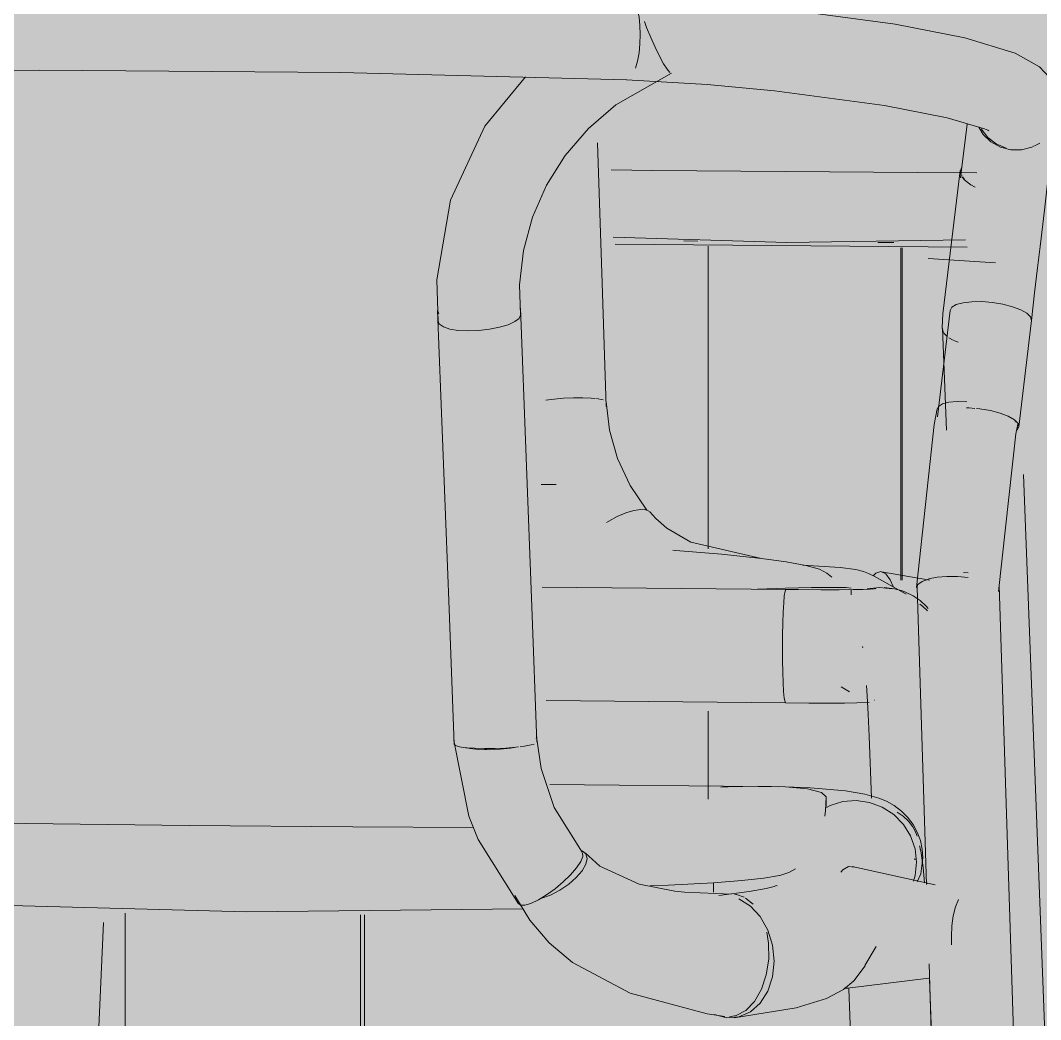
# Model space of a CAD drawing. Header units: inches. Extents: x 30764 to 92544, y -36095 to 66.
# Drawn here: x 30765.7657 to 30765.7892, y 59.91631 to 59.93933 of the extents above; entities that cross this region are included whole.
import ezdxf

# ---------------------------------------------------------------- set-up
doc = ezdxf.new("R2010")
doc.units = ezdxf.units.IN
doc.header["$MEASUREMENT"] = 0
doc.linetypes.add('Dash 1_16_', pattern=[0.125, 0.0625, -0.0625])
for name, color, linetype, lineweight in [('A-FLOR-CLRS', 90, 'Dash 1_16_', 9), ('A-GLAZ-CURT', 52, 'Continuous', 9), ('I-FURN', 30, 'Continuous', 9)]:
    doc.layers.add(name, color=color, linetype=linetype, lineweight=lineweight)

msp = doc.modelspace()

# ---------------------------------------------------------------- hatches: boundary and pattern name
at = {"layer": 'A-GLAZ-CURT', "lineweight": 5, "transparency": 33554458}
msp.add_hatch(color=256, dxfattribs=at).paths.add_polyline_path([(30765.753839, 59.873103), (30765.801983, 59.877207), (30765.801983, 60.076217), (30765.753839, 60.078763), (30765.753839, 59.877156)], flags=0)
at = {"layer": 'I-FURN', "lineweight": 5}
h = msp.add_hatch(color=256, dxfattribs=at)
h.paths.add_polyline_path([(30765.785593, 59.913196), (30765.785433, 59.916702), (30765.785371, 59.91668), (30765.785149, 59.916557), (30765.78466, 59.916337), (30765.783381, 59.916074), (30765.782699, 59.915998), (30765.781541, 59.916274), (30765.781541, 59.913239), (30765.785513, 59.913196)], flags=0)
h.paths.add_polyline_path([(30765.785791, 59.921195), (30765.785667, 59.923402), (30765.785114, 59.923394), (30765.782801, 59.923405), (30765.781541, 59.923395), (30765.781541, 59.921388), (30765.784501, 59.921339), (30765.785779, 59.921197)], flags=0)
h.paths.add_polyline_path([(30765.785792, 59.926347), (30765.785848, 59.926411), (30765.78598, 59.926456), (30765.78598, 59.934092), (30765.781541, 59.934109), (30765.781557, 59.927148), (30765.781868, 59.927007), (30765.782622, 59.926817), (30765.783977, 59.926635), (30765.784348, 59.926588), (30765.785325, 59.926497), (30765.785679, 59.926394), (30765.785742, 59.926368)], flags=0)
h.paths.add_polyline_path([(30765.78598, 59.951427), (30765.78598, 59.95327), (30765.781541, 59.953296), (30765.781541, 59.951459), (30765.785805, 59.95143)], flags=0)
h = msp.add_hatch(color=256, dxfattribs=at)
h.paths.add_polyline_path([(30765.787731, 59.93582), (30765.78785, 59.936816), (30765.787378, 59.936923), (30765.786029, 59.937171), (30765.784394, 59.937398), (30765.782435, 59.9376), (30765.780986, 59.937695), (30765.78032, 59.9373), (30765.779922, 59.937015), (30765.77944, 59.936568), (30765.77929, 59.936333), (30765.779305, 59.935886), (30765.78772, 59.93582)], flags=0)
h.paths.add_polyline_path([(30765.788072, 59.938686), (30765.788175, 59.939862), (30765.788072, 59.942319), (30765.779917, 59.942369), (30765.77976, 59.942052), (30765.779296, 59.940828), (30765.779226, 59.939658), (30765.781536, 59.939555), (30765.783398, 59.939406), (30765.784726, 59.939254), (30765.786813, 59.938933), (30765.788059, 59.938689)], flags=0)
h.paths.add_polyline_path([(30765.788242, 59.947543), (30765.78849, 59.948209), (30765.788941, 59.949015), (30765.789556, 59.949803), (30765.789612, 59.949856), (30765.784767, 59.94995), (30765.780524, 59.949967), (30765.77698, 59.949934), (30765.777563, 59.949253), (30765.777857, 59.94884), (30765.77846, 59.947607), (30765.788224, 59.947544)], flags=0)
h = msp.add_hatch(color=256, dxfattribs=at)
h.paths.add_polyline_path([(30765.773539, 59.893829), (30765.773539, 59.918724), (30765.772463, 59.918722), (30765.768118, 59.918766), (30765.768118, 59.893901), (30765.773473, 59.89383)], flags=0)
h.paths.add_polyline_path([(30765.773539, 59.939945), (30765.773539, 59.942576), (30765.768118, 59.942614), (30765.768118, 59.94), (30765.772687, 59.939957), (30765.773473, 59.939946)], flags=0)
h = msp.add_hatch(color=256, dxfattribs=at)
h.paths.add_polyline_path([(30765.777985, 59.928638), (30765.777957, 59.928693), (30765.778009, 59.928693), (30765.777885, 59.929176), (30765.777806, 59.930584), (30765.777892, 59.930609), (30765.7778, 59.932866), (30765.777669, 59.932838), (30765.777603, 59.933191), (30765.777555, 59.932275), (30765.777693, 59.92864), (30765.777926, 59.928638)], flags=0)
h.paths.add_polyline_path([(30765.777597, 59.939778), (30765.777597, 59.939778), (30765.777552, 59.939779)], flags=0)
h.paths.add_polyline_path([(30765.777597, 59.939798), (30765.777553, 59.940959), (30765.777992, 59.942399), (30765.777904, 59.942393), (30765.777914, 59.942472), (30765.777808, 59.94249), (30765.773773, 59.942519), (30765.773772, 59.939886), (30765.777552, 59.9398)], flags=0)
h.paths.add_polyline_path([(30765.76827, 59.939942), (30765.768272, 59.942558), (30765.766204, 59.942573), (30765.766308, 59.942298), (30765.766083, 59.942559), (30765.76648, 59.94131), (30765.766479, 59.939944), (30765.767991, 59.939942)], flags=0)
h = msp.add_hatch(color=256, dxfattribs=at)
h.paths.add_polyline_path([(30765.773539, 59.893829), (30765.773627, 59.894393), (30765.773627, 59.918718), (30765.773539, 59.918716), (30765.773539, 59.894402)], flags=0)
h.paths.add_polyline_path([(30765.773627, 59.939939), (30765.773627, 59.94257), (30765.773539, 59.942576), (30765.773539, 59.939945)], flags=0)
for points in [[(30765.788575, 59.938574), (30765.789026, 59.942422), (30765.788395, 59.942426), (30765.788252, 59.942295), (30765.788143, 59.942119), (30765.788071, 59.941755), (30765.787759, 59.938799), (30765.788453, 59.938609)], [(30765.789402, 59.93816), (30765.789811, 59.941914), (30765.789747, 59.942111), (30765.789601, 59.942313), (30765.78946, 59.942419), (30765.789026, 59.942422), (30765.788575, 59.938574), (30765.789004, 59.938424), (30765.789363, 59.93819)], [(30765.779978, 59.939002), (30765.779936, 59.93948), (30765.779874, 59.939705), (30765.779762, 59.93985), (30765.767675, 59.940063), (30765.762049, 59.940037), (30765.759361, 59.940003), (30765.759234, 59.93986), (30765.759146, 59.93956), (30765.759113, 59.939161), (30765.764256, 59.939224), (30765.771894, 59.939184), (30765.777523, 59.939069), (30765.778931, 59.939031)], [(30765.78384, 59.938715), (30765.783817, 59.938957), (30765.78375, 59.939178), (30765.783644, 59.939362), (30765.783506, 59.939498), (30765.783345, 59.939577), (30765.781551, 59.93974), (30765.779762, 59.93985), (30765.779874, 59.939705), (30765.779951, 59.939403), (30765.779978, 59.939002), (30765.782039, 59.938879)], [(30765.789179, 59.93772), (30765.789147, 59.937962), (30765.789056, 59.938186), (30765.788812, 59.938451), (30765.78872, 59.938522), (30765.788498, 59.938611), (30765.787102, 59.93898), (30765.785388, 59.939302), (30765.783345, 59.939577), (30765.783526, 59.939478), (30765.783644, 59.939362), (30765.78375, 59.939178), (30765.783817, 59.938957), (30765.78384, 59.938715), (30765.786167, 59.938412), (30765.787965, 59.938077), (30765.789107, 59.937741)], [(30765.778133, 59.938009), (30765.779315, 59.938143), (30765.779871, 59.938229), (30765.77995, 59.938583), (30765.779978, 59.939002), (30765.771894, 59.939184), (30765.767673, 59.93922), (30765.762046, 59.939197), (30765.759113, 59.939161), (30765.759142, 59.938742), (30765.759228, 59.938388), (30765.759465, 59.938385), (30765.759535, 59.938335), (30765.759746, 59.938276), (30765.759776, 59.938258), (30765.760341, 59.938219), (30765.761181, 59.938144), (30765.76442, 59.938182), (30765.771896, 59.938142), (30765.777525, 59.938025), (30765.77806, 59.938011)], [(30765.776515, 59.932311), (30765.776524, 59.932407), (30765.776599, 59.932436), (30765.77674, 59.932423), (30765.776757, 59.93246), (30765.776936, 59.932503), (30765.776968, 59.932515), (30765.77709, 59.932525), (30765.777102, 59.932571), (30765.777186, 59.932601), (30765.777225, 59.932562), (30765.777386, 59.934381), (30765.778094, 59.93598), (30765.778958, 59.936974), (30765.779687, 59.937534), (30765.780509, 59.938057), (30765.780504, 59.938083), (30765.780605, 59.938099), (30765.780642, 59.938154), (30765.780519, 59.938166), (30765.780598, 59.938204), (30765.780319, 59.938711), (30765.779922, 59.938425), (30765.779863, 59.93821), (30765.779757, 59.938154), (30765.779545, 59.938154), (30765.779467, 59.938099), (30765.779308, 59.938099), (30765.778491, 59.937585), (30765.777155, 59.93602), (30765.776397, 59.934202), (30765.776295, 59.932409), (30765.776508, 59.932414)], [(30765.788259, 59.936767), (30765.788497, 59.936803), (30765.788812, 59.936975), (30765.788909, 59.937053), (30765.789055, 59.93725), (30765.789147, 59.937477), (30765.789179, 59.93772), (30765.787965, 59.938077), (30765.786167, 59.938412), (30765.78384, 59.938715), (30765.783816, 59.938469), (30765.783749, 59.938235), (30765.783643, 59.93803), (30765.783504, 59.937867), (30765.783342, 59.937757), (30765.783169, 59.937708), (30765.785387, 59.937421), (30765.787398, 59.937017), (30765.787881, 59.936877)], [(30765.789563, 59.937495), (30765.789372, 59.938058), (30765.78891, 59.938377), (30765.789056, 59.938186), (30765.789147, 59.937962), (30765.789179, 59.93772)], [(30765.776131, 59.920738), (30765.776053, 59.920987), (30765.775879, 59.921627), (30765.775691, 59.922714), (30765.775339, 59.933368), (30765.775369, 59.933944), (30765.775544, 59.934892), (30765.775948, 59.936019), (30765.776499, 59.937006), (30765.776991, 59.937626), (30765.777376, 59.938028), (30765.771476, 59.938146), (30765.767056, 59.938177), (30765.76175, 59.938149), (30765.762458, 59.937332), (30765.762831, 59.936806), (30765.763536, 59.935283), (30765.763744, 59.934416), (30765.763822, 59.933978), (30765.763838, 59.931838), (30765.763521, 59.922664), (30765.763294, 59.921387), (30765.763171, 59.920865), (30765.773357, 59.920754), (30765.776131, 59.920738)], [(30765.788648, 59.936351), (30765.788996, 59.936419), (30765.789213, 59.936537), (30765.789398, 59.936717), (30765.789467, 59.936805), (30765.789562, 59.937028), (30765.789594, 59.937269), (30765.789563, 59.937495), (30765.789179, 59.93772), (30765.789147, 59.937477), (30765.789055, 59.93725), (30765.788812, 59.936975), (30765.788662, 59.936876), (30765.788497, 59.936803), (30765.788259, 59.936767), (30765.788618, 59.936558), (30765.788641, 59.936402)], [(30765.788259, 59.936767), (30765.786763, 59.937165), (30765.787145, 59.937063), (30765.788021, 59.936794), (30765.788251, 59.936768)], [(30765.787705, 59.935352), (30765.78787, 59.936827), (30765.787502, 59.936939), (30765.78739, 59.935742), (30765.787404, 59.935742), (30765.787457, 59.935639), (30765.78745, 59.935504), (30765.78769, 59.935359)], [(30765.787112, 59.93265), (30765.787154, 59.932724), (30765.787256, 59.932784), (30765.787613, 59.932851), (30765.788088, 59.932853), (30765.788448, 59.935875), (30765.788061, 59.936014), (30765.787884, 59.93615), (30765.787731, 59.936345), (30765.787662, 59.936494), (30765.787615, 59.93676), (30765.787585, 59.936636), (30765.787118, 59.932702)], [(30765.788448, 59.935875), (30765.788487, 59.936352), (30765.788189, 59.936454), (30765.787953, 59.936627), (30765.78781, 59.936811), (30765.787746, 59.936878), (30765.787618, 59.936909), (30765.787618, 59.936636), (30765.787688, 59.936413), (30765.787815, 59.936213), (30765.788078, 59.936004), (30765.788277, 59.935917), (30765.788405, 59.935885)], [(30765.788509, 59.936347), (30765.788404, 59.936386), (30765.788048, 59.936581), (30765.787922, 59.93671), (30765.787876, 59.936703), (30765.78798, 59.936601), (30765.78819, 59.936453), (30765.788412, 59.936372), (30765.788494, 59.936351)], [(30765.788648, 59.936351), (30765.788585, 59.936578), (30765.788259, 59.936767), (30765.787877, 59.936769), (30765.788056, 59.936575), (30765.788324, 59.93642), (30765.788513, 59.93637), (30765.788623, 59.936354)], [(30765.788695, 59.935874), (30765.78906, 59.936004), (30765.789142, 59.936049), (30765.789313, 59.936213), (30765.789463, 59.936534), (30765.789522, 59.936923), (30765.789374, 59.936686), (30765.789207, 59.936537), (30765.788868, 59.936379), (30765.788688, 59.936348), (30765.788509, 59.936347), (30765.788448, 59.935875), (30765.788494, 59.935874)], [(30765.7791, 59.933278), (30765.778973, 59.936482), (30765.778338, 59.935695), (30765.77823, 59.935489), (30765.778162, 59.935327), (30765.778227, 59.93334), (30765.778977, 59.933317), (30765.779067, 59.933299)], [(30765.788986, 59.932418), (30765.789431, 59.936412), (30765.789214, 59.936118), (30765.78906, 59.936004), (30765.78883, 59.935908), (30765.788695, 59.935874), (30765.788448, 59.935875), (30765.788087, 59.932836), (30765.78855, 59.932735), (30765.788879, 59.932583), (30765.788964, 59.932499)], [(30765.785985, 59.934212), (30765.78747, 59.934259), (30765.787701, 59.93582), (30765.779307, 59.935819), (30765.7794, 59.934299), (30765.780728, 59.934255), (30765.785218, 59.934219)], [(30765.787303, 59.93192), (30765.78769, 59.935493), (30765.787457, 59.93564), (30765.787372, 59.935742), (30765.787344, 59.935842), (30765.78707, 59.934046), (30765.786957, 59.932141), (30765.787133, 59.931994), (30765.787236, 59.931945)], [(30765.787457, 59.93564), (30765.78745, 59.935679), (30765.787387, 59.935787), (30765.78745, 59.935648)], [(30765.777625, 59.933299), (30765.778227, 59.93334), (30765.778162, 59.935327), (30765.777742, 59.934263), (30765.777713, 59.93416), (30765.777686, 59.934147), (30765.777641, 59.933739), (30765.777625, 59.933398)], [(30765.787497, 59.934104), (30765.787514, 59.934221), (30765.78525, 59.934198), (30765.780167, 59.934258), (30765.779407, 59.934258), (30765.779445, 59.934169), (30765.787466, 59.934104)], [(30765.777898, 59.930407), (30765.778104, 59.930413), (30765.778128, 59.930619), (30765.778318, 59.930636), (30765.778227, 59.93334), (30765.777625, 59.933299), (30765.777669, 59.932975), (30765.777812, 59.932975), (30765.77783, 59.932428)], [(30765.786967, 59.930333), (30765.787324, 59.9304), (30765.787798, 59.930383), (30765.788086, 59.932833), (30765.787612, 59.932851), (30765.787256, 59.932784), (30765.787154, 59.932724), (30765.787112, 59.93265), (30765.786896, 59.930471), (30765.786988, 59.930509)], [(30765.788699, 59.929965), (30765.788964, 59.932499), (30765.788879, 59.932583), (30765.78855, 59.932735), (30765.788086, 59.932833), (30765.787798, 59.930383), (30765.788263, 59.930284), (30765.788592, 59.930131), (30765.788677, 59.930047)], [(30765.776522, 59.925596), (30765.77626, 59.932188), (30765.776039, 59.93218), (30765.776013, 59.93241), (30765.775587, 59.932468), (30765.775343, 59.932581), (30765.775315, 59.932559), (30765.775607, 59.925723), (30765.77585, 59.925638), (30765.776387, 59.925596)], [(30765.776522, 59.925596), (30765.777198, 59.925672), (30765.777448, 59.925769), (30765.777483, 59.925822), (30765.777188, 59.932466), (30765.776937, 59.932321), (30765.776512, 59.932217), (30765.776507, 59.932216), (30765.776268, 59.932188), (30765.77652, 59.92564)], [(30765.787028, 59.929889), (30765.787306, 59.931944), (30765.787057, 59.932054), (30765.786939, 59.932204), (30765.787019, 59.93011)], [(30765.778938, 59.927571), (30765.77925, 59.927797), (30765.778543, 59.929047), (30765.778258, 59.930417), (30765.777848, 59.930405), (30765.777781, 59.930579), (30765.777913, 59.929049), (30765.77798, 59.928962), (30765.777904, 59.928962), (30765.778359, 59.927933), (30765.778913, 59.927582)], [(30765.786343, 59.926263), (30765.786373, 59.926339), (30765.786467, 59.926408), (30765.786811, 59.926502), (30765.787038, 59.926522), (30765.787052, 59.926594), (30765.787289, 59.92661), (30765.787525, 59.929085), (30765.787738, 59.930511), (30765.787273, 59.930549), (30765.786934, 59.930495), (30765.786843, 59.930438), (30765.786812, 59.930365), (30765.786506, 59.928323)], [(30765.777748, 59.92707), (30765.780191, 59.927151), (30765.780191, 59.927184), (30765.779827, 59.927223), (30765.77953, 59.927278), (30765.779401, 59.927358), (30765.779211, 59.927372), (30765.779121, 59.927476), (30765.779068, 59.927445), (30765.779065, 59.927504), (30765.779017, 59.927527), (30765.778824, 59.927644), (30765.778596, 59.927793), (30765.778596, 59.927812), (30765.778208, 59.928229), (30765.778009, 59.928638), (30765.777693, 59.92864), (30765.777746, 59.92712)], [(30765.7895, 59.898074), (30765.789946, 59.898121), (30765.789969, 59.898138), (30765.788775, 59.928624), (30765.788526, 59.926059), (30765.78939, 59.901235)], [(30765.781995, 59.927017), (30765.781573, 59.927121), (30765.780592, 59.927549), (30765.77999, 59.928067), (30765.779645, 59.927986), (30765.779661, 59.927932), (30765.779676, 59.927883), (30765.779567, 59.927811), (30765.779458, 59.927893), (30765.779511, 59.927774), (30765.779385, 59.927681), (30765.779336, 59.927723), (30765.779336, 59.927644), (30765.779314, 59.927644), (30765.779264, 59.927644), (30765.779264, 59.927584), (30765.77922, 59.927548), (30765.779167, 59.927593), (30765.779167, 59.927504), (30765.779154, 59.927493), (30765.779127, 59.927467), (30765.779371, 59.927341), (30765.779426, 59.927372), (30765.779582, 59.927231), (30765.77999, 59.927195), (30765.781964, 59.92702)], [(30765.784289, 59.926591), (30765.784423, 59.926645), (30765.784609, 59.926706), (30765.783765, 59.926777), (30765.78393, 59.926732), (30765.784279, 59.926599)], [(30765.784839, 59.926215), (30765.785231, 59.926243), (30765.78549, 59.926271), (30765.784758, 59.926687), (30765.784289, 59.926591), (30765.784375, 59.926521), (30765.784293, 59.926349), (30765.7843, 59.926328), (30765.784428, 59.926261), (30765.78484, 59.92623), (30765.784839, 59.926219)], [(30765.785956, 59.926196), (30765.785094, 59.92664), (30765.784758, 59.926687), (30765.785583, 59.92626), (30765.785934, 59.926203)], [(30765.785094, 59.92664), (30765.784759, 59.926706), (30765.784887, 59.926669)], [(30765.788584, 59.886135), (30765.787279, 59.92661), (30765.786809, 59.926555), (30765.78647, 59.926431), (30765.78638, 59.926352), (30765.786353, 59.926263), (30765.786599, 59.919444), (30765.786709, 59.919373), (30765.787283, 59.919083), (30765.787305, 59.919081), (30765.787286, 59.919007), (30765.787256, 59.91871), (30765.787237, 59.91871), (30765.787237, 59.918659), (30765.787098, 59.917954), (30765.787061, 59.917915), (30765.786879, 59.917814), (30765.786739, 59.917626), (30765.786649, 59.917461), (30765.786638, 59.917311), (30765.787652, 59.886225), (30765.787835, 59.886183), (30765.78837, 59.886141)], [(30765.788797, 59.886134), (30765.789451, 59.886176), (30765.789547, 59.886217), (30765.788201, 59.926288), (30765.788198, 59.926255), (30765.787952, 59.926401), (30765.787527, 59.926499), (30765.787523, 59.926605), (30765.787279, 59.92661), (30765.788584, 59.886135)], [(30765.786641, 59.92577), (30765.786621, 59.926441), (30765.785631, 59.926579), (30765.78579, 59.926315), (30765.785829, 59.926271), (30765.786628, 59.925789)], [(30765.784855, 59.924872), (30765.786128, 59.924913), (30765.786225, 59.925142), (30765.786249, 59.925235), (30765.78632, 59.925183), (30765.786321, 59.925408), (30765.786376, 59.925396), (30765.786415, 59.92546), (30765.786476, 59.925407), (30765.786499, 59.925524), (30765.78659, 59.925524), (30765.786589, 59.925809), (30765.786356, 59.926014), (30765.78587, 59.926224), (30765.785581, 59.926244), (30765.784351, 59.926214), (30765.783312, 59.926179), (30765.783269, 59.925702), (30765.783253, 59.924879), (30765.784837, 59.924872)], [(30765.784352, 59.926214), (30765.784831, 59.926251), (30765.784404, 59.926271), (30765.783365, 59.926219), (30765.784341, 59.926214)], [(30765.785147, 59.926221), (30765.785385, 59.926243), (30765.785231, 59.926243), (30765.785147, 59.926221)], [(30765.776388, 59.922558), (30765.776634, 59.92256), (30765.776522, 59.925596), (30765.77585, 59.925638), (30765.775607, 59.925723), (30765.775579, 59.925722), (30765.775722, 59.922626), (30765.775964, 59.922578), (30765.776276, 59.922561)], [(30765.776634, 59.92256), (30765.777311, 59.922612), (30765.777465, 59.922641), (30765.777463, 59.922698), (30765.777561, 59.922723), (30765.777448, 59.925769), (30765.777198, 59.925672), (30765.776603, 59.9256), (30765.776522, 59.925596), (30765.776578, 59.924084)], [(30765.786171, 59.922854), (30765.786694, 59.922873), (30765.78659, 59.925524), (30765.786511, 59.925524), (30765.786487, 59.925373), (30765.786379, 59.925359), (30765.786332, 59.925318), (30765.786153, 59.924959), (30765.786146, 59.924878), (30765.786061, 59.924782), (30765.786147, 59.923352)], [(30765.785389, 59.92284), (30765.786171, 59.922854), (30765.786061, 59.924782), (30765.785846, 59.92458), (30765.785815, 59.924621), (30765.785717, 59.924434), (30765.78561, 59.924356), (30765.785581, 59.924288), (30765.785317, 59.923932), (30765.785284, 59.923855), (30765.785259, 59.923839), (30765.785221, 59.923758), (30765.785204, 59.923706), (30765.78525, 59.922844), (30765.785291, 59.922841)], [(30765.786243, 59.920959), (30765.786171, 59.922854), (30765.78525, 59.922844), (30765.785343, 59.921409), (30765.785594, 59.921347), (30765.786013, 59.921149), (30765.786234, 59.920969)], [(30765.777318, 59.918949), (30765.777631, 59.919071), (30765.778017, 59.919328), (30765.777126, 59.920834), (30765.776751, 59.92254), (30765.776263, 59.922537), (30765.775877, 59.922601), (30765.775712, 59.922629), (30765.776021, 59.921111), (30765.776238, 59.920517), (30765.77645, 59.920081), (30765.777217, 59.918951)], [(30765.778017, 59.919328), (30765.778375, 59.919651), (30765.778607, 59.919954), (30765.778651, 59.920155), (30765.777877, 59.921532), (30765.777563, 59.922769), (30765.777531, 59.922662), (30765.77721, 59.9226), (30765.777209, 59.922608), (30765.776751, 59.92254), (30765.777126, 59.920834), (30765.777353, 59.92045)], [(30765.776502, 59.92253), (30765.776388, 59.922558), (30765.776389, 59.922538)], [(30765.776131, 59.920739), (30765.775879, 59.921723), (30765.77606, 59.920964), (30765.77613, 59.920741)], [(30765.78425, 59.921185), (30765.784675, 59.921366), (30765.784643, 59.921336), (30765.784952, 59.921361), (30765.785063, 59.921468), (30765.78441, 59.921592), (30765.783828, 59.921627), (30765.784201, 59.921505), (30765.784264, 59.921447), (30765.78425, 59.921188)], [(30765.786342, 59.919938), (30765.786414, 59.920191), (30765.786407, 59.920286), (30765.786389, 59.920502), (30765.786132, 59.920955), (30765.785961, 59.921142), (30765.78568, 59.921328), (30765.785295, 59.921473), (30765.785063, 59.921468), (30765.784952, 59.921361), (30765.785259, 59.921318), (30765.785552, 59.921208), (30765.785815, 59.921037), (30765.786037, 59.920812), (30765.786247, 59.920419), (30765.786307, 59.920249), (30765.786334, 59.920008)], [(30765.783211, 59.91947), (30765.783544, 59.919601), (30765.783911, 59.919643), (30765.784952, 59.921361), (30765.784479, 59.921284), (30765.784248, 59.921181), (30765.78422, 59.92102), (30765.784128, 59.920917), (30765.783737, 59.920427), (30765.783498, 59.920006), (30765.783488, 59.919909), (30765.783518, 59.91978), (30765.783341, 59.919581)], [(30765.785331, 59.918218), (30765.785366, 59.918291), (30765.785301, 59.91871), (30765.785139, 59.91908), (30765.784897, 59.919411), (30765.7846, 59.919696), (30765.784646, 59.91976), (30765.784827, 59.919834), (30765.785211, 59.919757), (30765.786129, 59.919575), (30765.786342, 59.919938), (30765.786247, 59.920419), (30765.78613, 59.920662), (30765.786037, 59.920812), (30765.785815, 59.921037), (30765.785552, 59.921208), (30765.785259, 59.921318), (30765.784952, 59.921361), (30765.783911, 59.919643), (30765.784279, 59.91959), (30765.784639, 59.91943), (30765.784931, 59.919196), (30765.785141, 59.918923), (30765.785283, 59.918582)], [(30765.772912, 59.918792), (30765.77729, 59.91886), (30765.77706, 59.919154), (30765.776382, 59.920222), (30765.776113, 59.920738), (30765.764873, 59.920842), (30765.76313, 59.920866), (30765.762711, 59.920068), (30765.762065, 59.919012), (30765.767693, 59.918844), (30765.770508, 59.918816)], [(30765.777673, 59.919096), (30765.777838, 59.919167), (30765.778273, 59.919397), (30765.778434, 59.919539), (30765.778639, 59.919743), (30765.778724, 59.919892), (30765.778697, 59.920154), (30765.778652, 59.920148), (30765.778655, 59.920071), (30765.778512, 59.91981), (30765.778128, 59.919419), (30765.777821, 59.919186), (30765.777682, 59.919101)], [(30765.782935, 59.917708), (30765.78293, 59.918077), (30765.782865, 59.918426), (30765.78266, 59.918852), (30765.782575, 59.918973), (30765.782317, 59.91915), (30765.782144, 59.919203), (30765.780419, 59.919326), (30765.779256, 59.919714), (30765.778946, 59.919929), (30765.778726, 59.920129), (30765.778754, 59.920023), (30765.778724, 59.919892), (30765.778505, 59.919587), (30765.77951, 59.918642), (30765.780988, 59.918016), (30765.781962, 59.917862)], [(30765.786398, 59.920213), (30765.786414, 59.920246), (30765.786402, 59.920247)], [(30765.787141, 59.918228), (30765.787186, 59.91871), (30765.787254, 59.918957), (30765.787124, 59.919097), (30765.787025, 59.919132), (30765.787024, 59.919168), (30765.786489, 59.919465), (30765.784772, 59.919842), (30765.784599, 59.919697), (30765.784599, 59.919648), (30765.784748, 59.919549), (30765.785055, 59.919215), (30765.785249, 59.91885), (30765.785339, 59.918513), (30765.785368, 59.918279), (30765.787026, 59.918231)], [(30765.786367, 59.919492), (30765.786417, 59.919648), (30765.786413, 59.920006), (30765.786374, 59.920007), (30765.786327, 59.919809), (30765.786334, 59.9195), (30765.786344, 59.919498)], [(30765.786523, 59.919456), (30765.78647, 59.919851), (30765.786414, 59.920006), (30765.786423, 59.919627), (30765.786392, 59.919537), (30765.786393, 59.919486), (30765.786522, 59.919457)], [(30765.78195, 59.916381), (30765.78225, 59.916443), (30765.782407, 59.916527), (30765.782687, 59.916874), (30765.782768, 59.917013), (30765.78288, 59.917346), (30765.782935, 59.917708), (30765.780988, 59.918016), (30765.779428, 59.91872), (30765.778505, 59.919587), (30765.778127, 59.919298), (30765.777692, 59.919101), (30765.777489, 59.919054), (30765.777514, 59.919015), (30765.777397, 59.918949), (30765.778388, 59.917733), (30765.77995, 59.916863), (30765.781842, 59.916407)], [(30765.782083, 59.919205), (30765.782942, 59.919351), (30765.783218, 59.919476), (30765.783402, 59.91968), (30765.783402, 59.919699), (30765.783, 59.919602), (30765.782256, 59.919513), (30765.781661, 59.919468), (30765.781687, 59.919232), (30765.781971, 59.919213)], [(30765.782152, 59.919201), (30765.783346, 59.919394), (30765.783911, 59.919643), (30765.783544, 59.919601), (30765.782698, 59.919296), (30765.782147, 59.919202)], [(30765.78306, 59.917659), (30765.784586, 59.917914), (30765.784989, 59.918014), (30765.785331, 59.918218), (30765.785229, 59.918711), (30765.785141, 59.918923), (30765.784915, 59.919217), (30765.784595, 59.919455), (30765.784279, 59.91959), (30765.783911, 59.919643), (30765.78318, 59.919364), (30765.782189, 59.919189), (30765.782386, 59.919122), (30765.782249, 59.919097), (30765.782513, 59.918931), (30765.782739, 59.918686), (30765.782919, 59.918359), (30765.783023, 59.918028)], [(30765.781661, 59.919234), (30765.781661, 59.919468), (30765.78027, 59.919371), (30765.780625, 59.919305), (30765.781421, 59.91925)], [(30765.786609, 59.919438), (30765.786575, 59.919457), (30765.786588, 59.919443)], [(30765.76793, 59.908245), (30765.768372, 59.918547), (30765.767618, 59.918554), (30765.767192, 59.908301), (30765.767453, 59.908263), (30765.767759, 59.908248)], [(30765.768102, 59.908245), (30765.768538, 59.908262), (30765.768546, 59.918545), (30765.768372, 59.918547), (30765.76793, 59.908245)], [(30765.781967, 59.916355), (30765.782321, 59.916407), (30765.782607, 59.916574), (30765.782768, 59.916738), (30765.782914, 59.916969), (30765.783023, 59.917298), (30765.78306, 59.917659), (30765.782965, 59.918213), (30765.782854, 59.918483), (30765.782875, 59.918371), (30765.782933, 59.917916), (30765.782922, 59.91762), (30765.782807, 59.917129), (30765.782687, 59.916874), (30765.782513, 59.916637), (30765.782407, 59.916527), (30765.782183, 59.916407), (30765.781843, 59.916406), (30765.781869, 59.916381)], [(30765.78225, 59.916376), (30765.783282, 59.91654), (30765.784179, 59.916782), (30765.784819, 59.91716), (30765.784916, 59.917232), (30765.785141, 59.917519), (30765.785283, 59.917856), (30765.785331, 59.918218), (30765.784989, 59.918014), (30765.784221, 59.917824), (30765.78306, 59.917659), (30765.783023, 59.917298), (30765.782914, 59.916969), (30765.78274, 59.916693), (30765.782514, 59.916491)], [(30765.784773, 59.91704), (30765.786639, 59.917298), (30765.786661, 59.917521), (30765.78705, 59.917975), (30765.787059, 59.917987), (30765.787097, 59.917988), (30765.787152, 59.917988), (30765.787141, 59.918228), (30765.785368, 59.918279), (30765.785285, 59.917831), (30765.785098, 59.917459), (30765.784796, 59.917138), (30765.784719, 59.917046)], [(30765.786959, 59.889286), (30765.787618, 59.889325), (30765.786846, 59.911763), (30765.786636, 59.917244), (30765.785647, 59.917121), (30765.786715, 59.889288), (30765.786958, 59.889286)], [(30765.786715, 59.889288), (30765.785647, 59.917121), (30765.784785, 59.916978), (30765.785861, 59.889367), (30765.786075, 59.889325), (30765.786715, 59.889288)]]:
    msp.add_hatch(color=256, dxfattribs=at).paths.add_polyline_path(points, flags=0)
h = msp.add_hatch(color=256, dxfattribs=at)
h.paths.add_polyline_path([(30765.783169, 59.937708), (30765.783342, 59.937757), (30765.783504, 59.937867), (30765.783643, 59.93803), (30765.783749, 59.938235), (30765.783816, 59.938469), (30765.78384, 59.938715), (30765.781747, 59.938896), (30765.780203, 59.938989), (30765.7802, 59.938989), (30765.779978, 59.939002), (30765.779922, 59.938425), (30765.78013, 59.938597), (30765.780125, 59.938878), (30765.780218, 59.938936), (30765.780534, 59.938328), (30765.780598, 59.938204), (30765.780598, 59.938158), (30765.780662, 59.93813), (30765.780358, 59.937926), (30765.78175, 59.937836)], flags=0)
h.paths.add_polyline_path([(30765.779963, 59.93822), (30765.780194, 59.938364), (30765.779916, 59.938393), (30765.779871, 59.938229)], flags=0)
h = msp.add_hatch(color=256, dxfattribs=at)
h.paths.add_polyline_path([(30765.776015, 59.932179), (30765.77626, 59.932188), (30765.776434, 59.93429), (30765.777177, 59.936074), (30765.778527, 59.937627), (30765.779279, 59.938129), (30765.777826, 59.938017), (30765.777372, 59.938009), (30765.776365, 59.936821), (30765.775543, 59.934884), (30765.775467, 59.934616), (30765.775344, 59.933783), (30765.775352, 59.932329), (30765.775444, 59.932268), (30765.775787, 59.93219)], flags=0)
h.paths.add_polyline_path([(30765.780188, 59.938632), (30765.780319, 59.938711), (30765.780283, 59.93879), (30765.78015, 59.93879), (30765.780183, 59.938648)], flags=0)
h = msp.add_hatch(color=256, dxfattribs=at)
h.paths.add_polyline_path([(30765.775478, 59.93469), (30765.775789, 59.935516), (30765.776122, 59.936353), (30765.775845, 59.935822), (30765.775505, 59.934773)], flags=0)
h.paths.add_polyline_path([(30765.776365, 59.936821), (30765.777108, 59.937749), (30765.776831, 59.937465), (30765.776383, 59.936845)], flags=0)
h = msp.add_hatch(color=256, dxfattribs=at)
h.paths.add_polyline_path([(30765.779123, 59.930588), (30765.77919, 59.930587), (30765.779067, 59.933299), (30765.778658, 59.93334), (30765.778227, 59.93334), (30765.778318, 59.930631), (30765.778929, 59.93062), (30765.779122, 59.930588)], flags=0)
h.paths.add_polyline_path([(30765.77915, 59.930436), (30765.77915, 59.930436), (30765.779123, 59.930588)], flags=0)
h = msp.add_hatch(color=256, dxfattribs=at)
h.paths.add_polyline_path([(30765.77925, 59.927796), (30765.779453, 59.927904), (30765.779903, 59.928054), (30765.780114, 59.928074), (30765.779455, 59.929253), (30765.779163, 59.930568), (30765.779123, 59.930588), (30765.779075, 59.930598), (30765.779061, 59.930601), (30765.778936, 59.930619), (30765.778918, 59.930621), (30765.77885, 59.930628), (30765.778899, 59.930432), (30765.77871, 59.930428), (30765.778683, 59.930427), (30765.77846, 59.930424), (30765.778442, 59.930594), (30765.778399, 59.930424), (30765.778258, 59.930419), (30765.778591, 59.928963), (30765.77925, 59.927797)], flags=0)
h.paths.add_polyline_path([(30765.779587, 59.928867), (30765.779553, 59.928962), (30765.779554, 59.928962)], flags=0)
h = msp.add_hatch(color=256, dxfattribs=at)
h.paths.add_polyline_path([(30765.788242, 59.926308), (30765.788325, 59.927359), (30765.788632, 59.930062), (30765.788536, 59.930131), (30765.788546, 59.930222), (30765.788204, 59.930391), (30765.787738, 59.930511), (30765.787421, 59.928279), (30765.787289, 59.926609), (30765.787769, 59.926576), (30765.788118, 59.926464), (30765.788235, 59.926331), (30765.788241, 59.926317)], flags=0)
h.paths.add_polyline_path([(30765.788667, 59.930015), (30765.78864, 59.930084), (30765.788646, 59.930047)], flags=0)
h = msp.add_hatch(color=256, dxfattribs=at)
h.paths.add_polyline_path([(30765.788654, 59.929923), (30765.788699, 59.929965), (30765.78866, 59.929968)], flags=0)
h.paths.add_polyline_path([(30765.788631, 59.930063), (30765.788632, 59.93007), (30765.788552, 59.930134)], flags=0)
h = msp.add_hatch(color=256, dxfattribs=at)
h.paths.add_polyline_path([(30765.782051, 59.927011), (30765.78158, 59.927121), (30765.781854, 59.927041), (30765.781995, 59.927017)], flags=0)
h.paths.add_polyline_path([(30765.781396, 59.9272), (30765.780649, 59.927604), (30765.78032, 59.927885), (30765.780114, 59.92806), (30765.77999, 59.928067), (30765.780758, 59.927457), (30765.781341, 59.927222)], flags=0)
h = msp.add_hatch(color=256, dxfattribs=at)
h.paths.add_polyline_path([(30765.782688, 59.926215), (30765.784393, 59.926261), (30765.784296, 59.926347), (30765.784363, 59.926504), (30765.784362, 59.926531), (30765.784102, 59.926686), (30765.783341, 59.926856), (30765.781852, 59.927033), (30765.780794, 59.927121), (30765.777748, 59.927031), (30765.777774, 59.926258), (30765.782652, 59.926215)], flags=0)
h.paths.add_polyline_path([(30765.762033, 59.926403), (30765.762065, 59.927209), (30765.760513, 59.92706), (30765.759679, 59.926905), (30765.759305, 59.92674), (30765.759277, 59.926552), (30765.759101, 59.926482), (30765.762015, 59.926403)], flags=0)
h = msp.add_hatch(color=256, dxfattribs=at)
h.paths.add_polyline_path([(30765.78583, 59.926214), (30765.785791, 59.926226), (30765.785422, 59.926227), (30765.785526, 59.926223), (30765.785829, 59.926214)], flags=0)
h.paths.add_polyline_path([(30765.785802, 59.926286), (30765.785681, 59.926513), (30765.785631, 59.926579), (30765.785518, 59.926632), (30765.785382, 59.926571), (30765.785343, 59.926527), (30765.785771, 59.926304)], flags=0)
h = msp.add_hatch(color=256, dxfattribs=at)
h.paths.add_polyline_path([(30765.783253, 59.924879), (30765.783295, 59.926076), (30765.78333, 59.926219), (30765.77772, 59.92627), (30765.777796, 59.924932), (30765.7792, 59.924918)], flags=0)
h.paths.add_polyline_path([(30765.761961, 59.925079), (30765.761989, 59.926416), (30765.75966, 59.926436), (30765.759656, 59.9251), (30765.761949, 59.925079)], flags=0)
h = msp.add_hatch(color=256, dxfattribs=at)
h.paths.add_polyline_path([(30765.783329, 59.923608), (30765.783295, 59.923721), (30765.78326, 59.924315), (30765.783253, 59.924879), (30765.777768, 59.924911), (30765.777856, 59.923662), (30765.779203, 59.923649)], flags=0)
h.paths.add_polyline_path([(30765.761923, 59.923812), (30765.761936, 59.925079), (30765.759656, 59.9251), (30765.759658, 59.923833), (30765.761913, 59.923812)], flags=0)
h = msp.add_hatch(color=256, dxfattribs=at)
h.paths.add_polyline_path([(30765.78435, 59.923603), (30765.78521, 59.92362), (30765.785238, 59.92382), (30765.785391, 59.924062), (30765.785384, 59.924063), (30765.785789, 59.924572), (30765.785846, 59.924685), (30765.785846, 59.924787), (30765.785893, 59.924787), (30765.785938, 59.924883), (30765.783253, 59.924879), (30765.783295, 59.923721), (30765.783329, 59.923608)], flags=0)
h.paths.add_polyline_path([(30765.78606, 59.924787), (30765.786105, 59.924885), (30765.785992, 59.924884)], flags=0)
h = msp.add_hatch(color=256, dxfattribs=at)
h.paths.add_polyline_path([(30765.787243, 59.906197), (30765.78685, 59.917158), (30765.786825, 59.917155), (30765.787166, 59.908205)], flags=0)
h.paths.add_polyline_path([(30765.78681, 59.919348), (30765.786694, 59.922873), (30765.786171, 59.922854), (30765.786253, 59.920948), (30765.786419, 59.920712), (30765.786613, 59.92031), (30765.786617, 59.920091), (30765.786751, 59.919361)], flags=0)
h = msp.add_hatch(color=256, dxfattribs=at)
h.paths.add_polyline_path([(30765.78019, 59.919396), (30765.781771, 59.919476), (30765.782827, 59.919573), (30765.783402, 59.919699), (30765.783534, 59.919799), (30765.783488, 59.919909), (30765.783508, 59.920035), (30765.783856, 59.920592), (30765.784218, 59.92101), (30765.784255, 59.921361), (30765.784248, 59.921461), (30765.78414, 59.921551), (30765.783827, 59.921628), (30765.783319, 59.921679), (30765.782003, 59.921674), (30765.781834, 59.921657), (30765.779869, 59.921539), (30765.777974, 59.921421), (30765.778124, 59.921125), (30765.778739, 59.920135), (30765.779295, 59.919697), (30765.780096, 59.919424), (30765.780152, 59.919407)], flags=0)
h.paths.add_polyline_path([(30765.759178, 59.919605), (30765.760107, 59.919903), (30765.760538, 59.920231), (30765.760813, 59.920538), (30765.761456, 59.921663), (30765.758816, 59.921842), (30765.758389, 59.9219), (30765.757071, 59.921931), (30765.756493, 59.921878), (30765.756202, 59.921817), (30765.756059, 59.921676), (30765.756001, 59.921197), (30765.756131, 59.921072), (30765.756271, 59.920768), (30765.756348, 59.92026), (30765.756324, 59.920191), (30765.756189, 59.920078), (30765.756334, 59.919938), (30765.756449, 59.919893), (30765.757207, 59.919766), (30765.759155, 59.919607)], flags=0)
h.paths.add_polyline_path([(30765.778759, 59.919875), (30765.778778, 59.920068), (30765.778764, 59.920005), (30765.778762, 59.919948)], flags=0)
h = msp.add_hatch(color=256, dxfattribs=at)
h.paths.add_polyline_path([(30765.777958, 59.921462), (30765.77987, 59.921536), (30765.782214, 59.92168), (30765.777906, 59.921707), (30765.77795, 59.921498)], flags=0)
h.paths.add_polyline_path([(30765.761456, 59.921663), (30765.761506, 59.921878), (30765.75847, 59.921897), (30765.75931, 59.921807), (30765.761446, 59.921663)], flags=0)
h = msp.add_hatch(color=256, dxfattribs=at)
h.paths.add_polyline_path([(30765.785141, 59.917519), (30765.785324, 59.917926), (30765.785283, 59.917856)], flags=0)
h.paths.add_polyline_path([(30765.786266, 59.919515), (30765.786327, 59.919809), (30765.786342, 59.919938), (30765.786115, 59.919551), (30765.786244, 59.919521)], flags=0)
h = msp.add_hatch(color=256, dxfattribs=at)
h.paths.add_polyline_path([(30765.781361, 59.916522), (30765.77995, 59.916863), (30765.780504, 59.916691), (30765.781129, 59.916568)], flags=0)
h.paths.add_polyline_path([(30765.77995, 59.916863), (30765.778353, 59.917776), (30765.777356, 59.91896), (30765.777232, 59.918948), (30765.77752, 59.91849), (30765.778093, 59.91789), (30765.77917, 59.917182), (30765.779784, 59.916931)], flags=0)

# ---------------------------------------------------------------- linework, layer by layer
at = {"layer": 'A-FLOR-CLRS', "linetype": 'Continuous'}
msp.add_line((30765.786611, 59.933844), (30765.788161, 59.933747), dxfattribs=at)
at = {"layer": 'I-FURN'}
for p, q in [((30765.787355, 59.935702), (30765.787502, 59.936942)), ((30765.779098, 59.933277), (30765.778993, 59.936506)), ((30765.787374, 59.935932), (30765.787344, 59.935842)), ((30765.787344, 59.935842), (30765.787372, 59.935742)), ((30765.787502, 59.934107), (30765.779402, 59.934173)), ((30765.780979, 59.934255), (30765.781307, 59.934248)), ((30765.781541, 59.927156), (30765.781541, 59.934132)), ((30765.785449, 59.934215), (30765.785817, 59.934217)), ((30765.78598, 59.926437), (30765.78598, 59.934092)), ((30765.786008, 59.934089), (30765.786008, 59.926435)), ((30765.775322, 59.932389), (30765.775295, 59.933355)), ((30765.777222, 59.932553), (30765.777201, 59.933235)), ((30765.779194, 59.930436), (30765.779098, 59.933277)), ((30765.787154, 59.932724), (30765.787112, 59.93265)), ((30765.787256, 59.932784), (30765.787154, 59.932724)), ((30765.787842, 59.932853), (30765.787612, 59.932851)), ((30765.788086, 59.932833), (30765.787842, 59.932853)), ((30765.788328, 59.932793), (30765.788086, 59.932833)), ((30765.78855, 59.932735), (30765.788328, 59.932793)), ((30765.788738, 59.932663), (30765.78855, 59.932735)), ((30765.77531, 59.932645), (30765.775575, 59.925772)), ((30765.775312, 59.932649), (30765.775343, 59.932581)), ((30765.777224, 59.932542), (30765.777191, 59.932469)), ((30765.777218, 59.932703), (30765.777482, 59.925825)), ((30765.786822, 59.930197), (30765.787111, 59.932649)), ((30765.787112, 59.93265), (30765.787112, 59.932649)), ((30765.788879, 59.932583), (30765.788738, 59.932663)), ((30765.788964, 59.932499), (30765.788879, 59.932583)), ((30765.788986, 59.93242), (30765.788964, 59.932499)), ((30765.775349, 59.932332), (30765.775323, 59.9324)), ((30765.775444, 59.932268), (30765.775352, 59.932329)), ((30765.777188, 59.932466), (30765.777093, 59.932392)), ((30765.787027, 59.929889), (30765.786936, 59.932241)), ((30765.788985, 59.93242), (30765.788698, 59.929967)), ((30765.788986, 59.932418), (30765.788986, 59.93242)), ((30765.786957, 59.932141), (30765.786928, 59.932238)), ((30765.787043, 59.932049), (30765.786966, 59.932128)), ((30765.78718, 59.931966), (30765.787085, 59.932018)), ((30765.7873, 59.931918), (30765.787196, 59.931958)), ((30765.779077, 59.9306), (30765.779123, 59.930588)), ((30765.779183, 59.930558), (30765.779191, 59.930542)), ((30765.787798, 59.930383), (30765.787718, 59.930391)), ((30765.788657, 59.929891), (30765.788699, 59.929965)), ((30765.788802, 59.928867), (30765.789968, 59.898139)), ((30765.777693, 59.92864), (30765.778039, 59.928637)), ((30765.780127, 59.928051), (30765.780073, 59.928064)), ((30765.780794, 59.927121), (30765.780725, 59.927127)), ((30765.78553, 59.926631), (30765.786643, 59.926438)), ((30765.787525, 59.926605), (30765.787422, 59.92661)), ((30765.78439, 59.926507), (30765.784276, 59.9266)), ((30765.785366, 59.926529), (30765.786102, 59.926114)), ((30765.786616, 59.926463), (30765.78647, 59.926409)), ((30765.786811, 59.926502), (30765.786617, 59.926464)), ((30765.787038, 59.926522), (30765.786811, 59.926502)), ((30765.787282, 59.926521), (30765.787038, 59.926522)), ((30765.787527, 59.926499), (30765.787282, 59.926521)), ((30765.777716, 59.926272), (30765.783331, 59.92622)), ((30765.784833, 59.926205), (30765.784833, 59.926099)), ((30765.7852, 59.926239), (30765.78549, 59.926271)), ((30765.78549, 59.926271), (30765.785779, 59.926237)), ((30765.786569, 59.919429), (30765.786351, 59.926271)), ((30765.78824, 59.926316), (30765.789546, 59.886218)), ((30765.788241, 59.926316), (30765.788241, 59.926317)), ((30765.775575, 59.925772), (30765.775691, 59.922655)), ((30765.777482, 59.925825), (30765.777597, 59.922706)), ((30765.785101, 59.924877), (30765.785092, 59.924906)), ((30765.784795, 59.923864), (30765.784607, 59.923981)), ((30765.777815, 59.923661), (30765.783325, 59.923608)), ((30765.783329, 59.923608), (30765.783326, 59.923607)), ((30765.785372, 59.923673), (30765.785379, 59.923675)), ((30765.781541, 59.921388), (30765.781541, 59.923418)), ((30765.785301, 59.921415), (30765.785248, 59.922846)), ((30765.77569, 59.92274), (30765.775696, 59.922714)), ((30765.777583, 59.922789), (30765.777593, 59.922829)), ((30765.782691, 59.921684), (30765.777899, 59.921731)), ((30765.782003, 59.921674), (30765.781834, 59.921667)), ((30765.783165, 59.921677), (30765.782692, 59.921683)), ((30765.78426, 59.921451), (30765.78426, 59.921221)), ((30765.777995, 59.921198), (30765.778639, 59.920172)), ((30765.78423, 59.920999), (30765.784242, 59.921127)), ((30765.776245, 59.920465), (30765.777173, 59.918978)), ((30765.784772, 59.919842), (30765.784901, 59.919827)), ((30765.784854, 59.919844), (30765.78677, 59.919418)), ((30765.783192, 59.919634), (30765.783402, 59.919699)), ((30765.783402, 59.919699), (30765.78355, 59.919784)), ((30765.781661, 59.919468), (30765.781661, 59.919251)), ((30765.782081, 59.919207), (30765.780999, 59.919246)), ((30765.782147, 59.919203), (30765.78219, 59.919197)), ((30765.782196, 59.919196), (30765.782371, 59.919134)), ((30765.782405, 59.919114), (30765.782575, 59.918973)), ((30765.768118, 59.893901), (30765.768118, 59.918766)), ((30765.773539, 59.893829), (30765.773539, 59.91873)), ((30765.773627, 59.918725), (30765.773627, 59.894298)), ((30765.767176, 59.908315), (30765.767618, 59.918554)), ((30765.787141, 59.918228), (30765.787148, 59.918033)), ((30765.785407, 59.917997), (30765.78515, 59.917558)), ((30765.787628, 59.886247), (30765.786628, 59.917599)), ((30765.786624, 59.917272), (30765.784747, 59.917036)), ((30765.786637, 59.917244), (30765.787043, 59.906666)), ((30765.784773, 59.91704), (30765.784676, 59.917042)), ((30765.785845, 59.889315), (30765.78478, 59.917022)), ((30765.781684, 59.91643), (30765.781967, 59.916355))]:
    msp.add_line(p, q, dxfattribs=at)
for points in [[(30765.779978, 59.939002, 0), (30765.779971, 59.93921, 0), (30765.779951, 59.939403, 0), (30765.779918, 59.939571, 0), (30765.779874, 59.939705, 0), (30765.779821, 59.9398, 0), (30765.779762, 59.93985, 0), (30765.7797, 59.939853, 0)], [(30765.783268, 59.939592, 0), (30765.785845, 59.939245, 0), (30765.787455, 59.938927, 0), (30765.788608, 59.938575, 0)], [(30765.780072, 59.939303, 0), (30765.780125, 59.939164, 0), (30765.780218, 59.938936, 0), (30765.780319, 59.938711, 0)], [(30765.779871, 59.938229, 0), (30765.779916, 59.938393, 0), (30765.77995, 59.938583, 0), (30765.779971, 59.93879, 0), (30765.779978, 59.939002, 0)], [(30765.780319, 59.938711, 0), (30765.78042, 59.938505, 0), (30765.780516, 59.938332, 0), (30765.780598, 59.938204, 0), (30765.780662, 59.93813, 0)], [(30765.78962, 59.937367, 0), (30765.789561, 59.937713, 0), (30765.789404, 59.938014, 0), (30765.789168, 59.93826, 0), (30765.788608, 59.938575, 0)], [(30765.759455, 59.938119, 0), (30765.766153, 59.938182, 0), (30765.773087, 59.938127, 0), (30765.779665, 59.937963, 0)], [(30765.777201, 59.933235, 0), (30765.777288, 59.934026, 0), (30765.777495, 59.934796, 0), (30765.777817, 59.935531, 0), (30765.778249, 59.936217, 0), (30765.778784, 59.936838, 0), (30765.779412, 59.937383, 0), (30765.780701, 59.938114, 0)], [(30765.775295, 59.933355, 0), (30765.775612, 59.935191, 0), (30765.776397, 59.936893, 0), (30765.777337, 59.938029, 0)], [(30765.779663, 59.937963, 0), (30765.781522, 59.93785, 0), (30765.78307, 59.937709, 0)], [(30765.78307, 59.937709, 0), (30765.7856, 59.937372, 0), (30765.787042, 59.937089, 0), (30765.787905, 59.936832, 0)], [(30765.787771, 59.936867, 0), (30765.787877, 59.936701, 0), (30765.788054, 59.936529, 0), (30765.78827, 59.936408, 0), (30765.788509, 59.936347, 0)], [(30765.788404, 59.936386, 0), (30765.788176, 59.936483, 0), (30765.78798, 59.936634, 0), (30765.78783, 59.936829, 0)], [(30765.788003, 59.936789, 0), (30765.787978, 59.936799, 0), (30765.787904, 59.936832, 0)], [(30765.788984, 59.93242, 0), (30765.789059, 59.933058, 0), (30765.789127, 59.933628, 0), (30765.789185, 59.934124, 0), (30765.789284, 59.934957, 0), (30765.789351, 59.935512, 0), (30765.789394, 59.935877, 0), (30765.789448, 59.936325, 0), (30765.789482, 59.936622, 0)], [(30765.789181, 59.936505, 0), (30765.789121, 59.936468, 0), (30765.789066, 59.93644, 0)], [(30765.788509, 59.936347, 0), (30765.788757, 59.936348, 0), (30765.788995, 59.936413, 0), (30765.78905, 59.936439, 0)], [(30765.779305, 59.935885, 0), (30765.780258, 59.935874, 0), (30765.783311, 59.935846, 0), (30765.786367, 59.935826, 0), (30765.787731, 59.935819, 0)], [(30765.787346, 59.93587, 0), (30765.786943, 59.932571, 0), (30765.786928, 59.932245, 0)], [(30765.787383, 59.935725, 0), (30765.787457, 59.93564, 0), (30765.787592, 59.935541, 0), (30765.787686, 59.935491, 0)], [(30765.787466, 59.934272, 0), (30765.783356, 59.934216, 0), (30765.779354, 59.934334, 0)], [(30765.787612, 59.932851, 0), (30765.787412, 59.932827, 0), (30765.787256, 59.932784, 0)], [(30765.77626, 59.932188, 0), (30765.776015, 59.932179, 0), (30765.775787, 59.93219, 0), (30765.775592, 59.932221, 0), (30765.775444, 59.932268, 0)], [(30765.77709, 59.932391, 0), (30765.776937, 59.932321, 0), (30765.776738, 59.932261, 0), (30765.776507, 59.932216, 0), (30765.77626, 59.932188, 0)], [(30765.777806, 59.930584, 0), (30765.777999, 59.930609, 0), (30765.778214, 59.930626, 0)], [(30765.778214, 59.930626, 0), (30765.778438, 59.930636, 0), (30765.778655, 59.930636, 0), (30765.77885, 59.930628, 0), (30765.778934, 59.930621, 0)], [(30765.778954, 59.930619, 0), (30765.77901, 59.930611, 0), (30765.779075, 59.9306, 0)], [(30765.780128, 59.928049, 0), (30765.779746, 59.928619, 0), (30765.779457, 59.929241, 0), (30765.779271, 59.929895, 0), (30765.77919, 59.930543, 0)], [(30765.786342, 59.926268, 0), (30765.786747, 59.930018, 0), (30765.786812, 59.930383, 0)], [(30765.786812, 59.930365, 0), (30765.786843, 59.930438, 0), (30765.786934, 59.930495, 0), (30765.787081, 59.930533, 0), (30765.787273, 59.930549, 0), (30765.787497, 59.930541, 0)], [(30765.787684, 59.930394, 0), (30765.787554, 59.930402, 0), (30765.787492, 59.930404, 0)], [(30765.788699, 59.929965, 0), (30765.788677, 59.930047, 0), (30765.788592, 59.930131, 0), (30765.788451, 59.930212, 0), (30765.788263, 59.930284, 0), (30765.78804, 59.930342, 0), (30765.787798, 59.930383, 0)], [(30765.788229, 59.926172, 0), (30765.788628, 59.929803, 0), (30765.788669, 59.930033, 0)], [(30765.779197, 59.927764, 0), (30765.779251, 59.927797, 0), (30765.779447, 59.927902, 0), (30765.779645, 59.927986, 0), (30765.77983, 59.928042, 0), (30765.77999, 59.928067, 0)], [(30765.77999, 59.928067, 0), (30765.780114, 59.92806, 0), (30765.780193, 59.92802, 0)], [(30765.782767, 59.926932, 0), (30765.78114, 59.927308, 0), (30765.780591, 59.927633, 0), (30765.780334, 59.927859, 0), (30765.780199, 59.928013, 0)], [(30765.782766, 59.926937, 0), (30765.781852, 59.927033, 0), (30765.780794, 59.927121, 0)], [(30765.784276, 59.9266, 0), (30765.784102, 59.926686, 0), (30765.783789, 59.926771, 0), (30765.783341, 59.926856, 0), (30765.782766, 59.926937, 0)], [(30765.785382, 59.926523, 0), (30765.785237, 59.926592, 0), (30765.785121, 59.926635, 0), (30765.784942, 59.92668, 0), (30765.784582, 59.926729, 0), (30765.78372, 59.926784, 0)], [(30765.785518, 59.926632, 0), (30765.785405, 59.926597, 0), (30765.785349, 59.926545, 0)], [(30765.785804, 59.926293, 0), (30765.785736, 59.926442, 0), (30765.785631, 59.926579, 0), (30765.785518, 59.926632, 0)], [(30765.786467, 59.926408, 0), (30765.786373, 59.926339, 0), (30765.786343, 59.926263, 0)], [(30765.782675, 59.926226, 0), (30765.78332, 59.92625, 0), (30765.783919, 59.926266, 0), (30765.784404, 59.926271, 0), (30765.78472, 59.926266, 0), (30765.784831, 59.926251, 0)], [(30765.783253, 59.924879, 0), (30765.783255, 59.925171, 0), (30765.78326, 59.92545, 0), (30765.783269, 59.925702, 0), (30765.783281, 59.925914, 0), (30765.783295, 59.926076, 0), (30765.783312, 59.926179, 0), (30765.78333, 59.926219, 0)], [(30765.78333, 59.92622, 0), (30765.783612, 59.926218, 0), (30765.784137, 59.926216, 0), (30765.784559, 59.926217, 0), (30765.784881, 59.92622, 0), (30765.785113, 59.926224, 0), (30765.78527, 59.926229, 0), (30765.785362, 59.926234, 0), (30765.785378, 59.926245, 0), (30765.785404, 59.926234, 0)], [(30765.785595, 59.926267, 0), (30765.785772, 59.926247, 0), (30765.785831, 59.926236, 0), (30765.785885, 59.926225, 0), (30765.78599, 59.926196, 0), (30765.786085, 59.926161, 0), (30765.786263, 59.926075, 0), (30765.786422, 59.925966, 0), (30765.786563, 59.925836, 0), (30765.786604, 59.925786, 0)], [(30765.786595, 59.925726, 0), (30765.78648, 59.925839, 0), (30765.786418, 59.92588, 0)], [(30765.783326, 59.923607, 0), (30765.783311, 59.923632, 0), (30765.783295, 59.923721, 0), (30765.78328, 59.92387, 0), (30765.783268, 59.924071, 0), (30765.78326, 59.924315, 0), (30765.783254, 59.924589, 0), (30765.783253, 59.924879, 0)], [(30765.785247, 59.922846, 0), (30765.785225, 59.923351, 0), (30765.785202, 59.923771, 0), (30765.785186, 59.924012, 0)], [(30765.783325, 59.923608, 0), (30765.783863, 59.923603, 0), (30765.784314, 59.923603, 0), (30765.78468, 59.923605, 0), (30765.784967, 59.923608, 0), (30765.785248, 59.923616, 0)], [(30765.775689, 59.92274, 0), (30765.776033, 59.921, 0), (30765.776245, 59.920465, 0)], [(30765.776634, 59.92256, 0), (30765.776388, 59.922558, 0), (30765.776159, 59.922564, 0), (30765.775964, 59.922578, 0), (30765.775815, 59.922599, 0), (30765.775722, 59.922626, 0), (30765.775693, 59.922656, 0)], [(30765.777537, 59.922662, 0), (30765.777465, 59.922641, 0), (30765.777311, 59.922612, 0), (30765.777214, 59.922599, 0)], [(30765.777591, 59.92283, 0), (30765.777694, 59.922095, 0), (30765.777995, 59.921198, 0)], [(30765.775958, 59.92258, 0), (30765.77605, 59.922562, 0), (30765.776263, 59.922537, 0), (30765.776502, 59.92253, 0), (30765.776751, 59.92254, 0)], [(30765.777175, 59.922594, 0), (30765.777112, 59.922588, 0), (30765.776881, 59.92257, 0), (30765.776634, 59.92256, 0)], [(30765.776751, 59.92254, 0), (30765.776992, 59.922566, 0), (30765.777116, 59.922587, 0)], [(30765.784262, 59.921448, 0), (30765.784153, 59.921547, 0), (30765.783827, 59.921628, 0), (30765.783319, 59.921679, 0), (30765.782687, 59.921695, 0), (30765.782003, 59.921674, 0)], [(30765.786488, 59.920039, 0), (30765.786473, 59.920242, 0), (30765.786429, 59.920441, 0), (30765.786357, 59.920632, 0), (30765.786259, 59.920811, 0), (30765.786135, 59.920974, 0), (30765.78599, 59.921119, 0), (30765.785827, 59.921243, 0), (30765.785648, 59.921345, 0), (30765.785475, 59.921418, 0), (30765.785151, 59.921509, 0), (30765.784701, 59.921581, 0), (30765.784259, 59.921625, 0), (30765.783887, 59.92165, 0), (30765.783319, 59.921673, 0)], [(30765.784242, 59.921127, 0), (30765.78425, 59.921284, 0), (30765.784258, 59.921448, 0)], [(30765.784952, 59.921361, 0), (30765.784643, 59.921336, 0), (30765.784351, 59.921243, 0), (30765.784243, 59.921188, 0)], [(30765.786342, 59.919938, 0), (30765.786307, 59.920249, 0), (30765.786203, 59.920545, 0), (30765.786037, 59.920812, 0), (30765.785815, 59.921037, 0), (30765.785552, 59.921208, 0), (30765.785259, 59.921318, 0), (30765.784952, 59.921361, 0)], [(30765.785894, 59.921092, 0), (30765.786033, 59.920999, 0), (30765.786153, 59.920885, 0), (30765.786251, 59.920753, 0), (30765.786313, 59.92064, 0), (30765.786353, 59.920542, 0)], [(30765.763165, 59.920864, 0), (30765.765827, 59.920828, 0), (30765.76959, 59.920786, 0), (30765.773357, 59.920754, 0), (30765.77613, 59.920737, 0)], [(30765.786409, 59.920317, 0), (30765.786438, 59.920199, 0), (30765.78649, 59.91982, 0), (30765.786525, 59.919465, 0)], [(30765.778651, 59.920155, 0), (30765.778655, 59.920071, 0), (30765.778607, 59.919954, 0), (30765.778512, 59.91981, 0), (30765.778375, 59.919651, 0), (30765.778206, 59.919486, 0), (30765.778017, 59.919328, 0)], [(30765.778505, 59.919587, 0), (30765.778639, 59.919743, 0), (30765.778724, 59.919892, 0), (30765.778754, 59.920023, 0), (30765.778726, 59.920129, 0), (30765.778643, 59.920201, 0)], [(30765.778707, 59.920152, 0), (30765.779047, 59.919846, 0), (30765.779949, 59.919434, 0), (30765.780775, 59.919271, 0), (30765.780999, 59.919246, 0)], [(30765.786357, 59.919484, 0), (30765.786439, 59.919674, 0), (30765.786488, 59.920039, 0)], [(30765.784598, 59.919707, 0), (30765.784644, 59.919761, 0), (30765.784772, 59.919842, 0)], [(30765.78627, 59.919501, 0), (30765.786307, 59.91963, 0), (30765.786342, 59.919938, 0)], [(30765.786319, 59.920008, 0), (30765.786293, 59.92002, 0), (30765.786309, 59.92, 0)], [(30765.777692, 59.919101, 0), (30765.777909, 59.919183, 0), (30765.778127, 59.919298, 0), (30765.77833, 59.919436, 0), (30765.778505, 59.919587, 0)], [(30765.781661, 59.919468, 0), (30765.782315, 59.919518, 0), (30765.782827, 59.919573, 0), (30765.783188, 59.919633, 0)], [(30765.778017, 59.919328, 0), (30765.777821, 59.919186, 0), (30765.777631, 59.919071, 0), (30765.777459, 59.91899, 0), (30765.777318, 59.918949, 0), (30765.777217, 59.918951, 0), (30765.777164, 59.918995, 0)], [(30765.780208, 59.919395, 0), (30765.780628, 59.919412, 0), (30765.781661, 59.919468, 0)], [(30765.781789, 59.919171, 0), (30765.782482, 59.919263, 0), (30765.782875, 59.919335, 0), (30765.783059, 59.919382, 0), (30765.78311, 59.919406, 0), (30765.783133, 59.919398, 0)], [(30765.777091, 59.919172, 0), (30765.777433, 59.918601, 0), (30765.777877, 59.918085, 0), (30765.778417, 59.917629, 0), (30765.779748, 59.916921, 0), (30765.781516, 59.916448, 0), (30765.781925, 59.916384, 0)], [(30765.78306, 59.917659, 0), (30765.783023, 59.918028, 0), (30765.782913, 59.918378, 0), (30765.782739, 59.918686, 0), (30765.782513, 59.918931, 0), (30765.782249, 59.919097, 0)], [(30765.76202, 59.919033, 0), (30765.770918, 59.918795, 0), (30765.777284, 59.918869, 0)], [(30765.787305, 59.919081, 0), (30765.787237, 59.918914, 0), (30765.787185, 59.918707, 0), (30765.787152, 59.918473, 0), (30765.787141, 59.918228, 0)], [(30765.782889, 59.918331, 0), (30765.78293, 59.918077, 0), (30765.782935, 59.917708, 0)], [(30765.782935, 59.917708, 0), (30765.78288, 59.917346, 0), (30765.782768, 59.917013, 0), (30765.782606, 59.916734, 0), (30765.782407, 59.916527, 0), (30765.782183, 59.916407, 0), (30765.782035, 59.916379, 0)], [(30765.781967, 59.916355, 0), (30765.78225, 59.916376, 0), (30765.782514, 59.916491, 0), (30765.78274, 59.916693, 0), (30765.782914, 59.916969, 0), (30765.783023, 59.917298, 0), (30765.78306, 59.917659, 0)], [(30765.782143, 59.916357, 0), (30765.783565, 59.916583, 0), (30765.784267, 59.916799, 0), (30765.784656, 59.91701, 0), (30765.784898, 59.917211, 0), (30765.785157, 59.917555, 0)]]:
    msp.add_polyline3d(points, dxfattribs=at)

doc.saveas('drawing.dxf')
